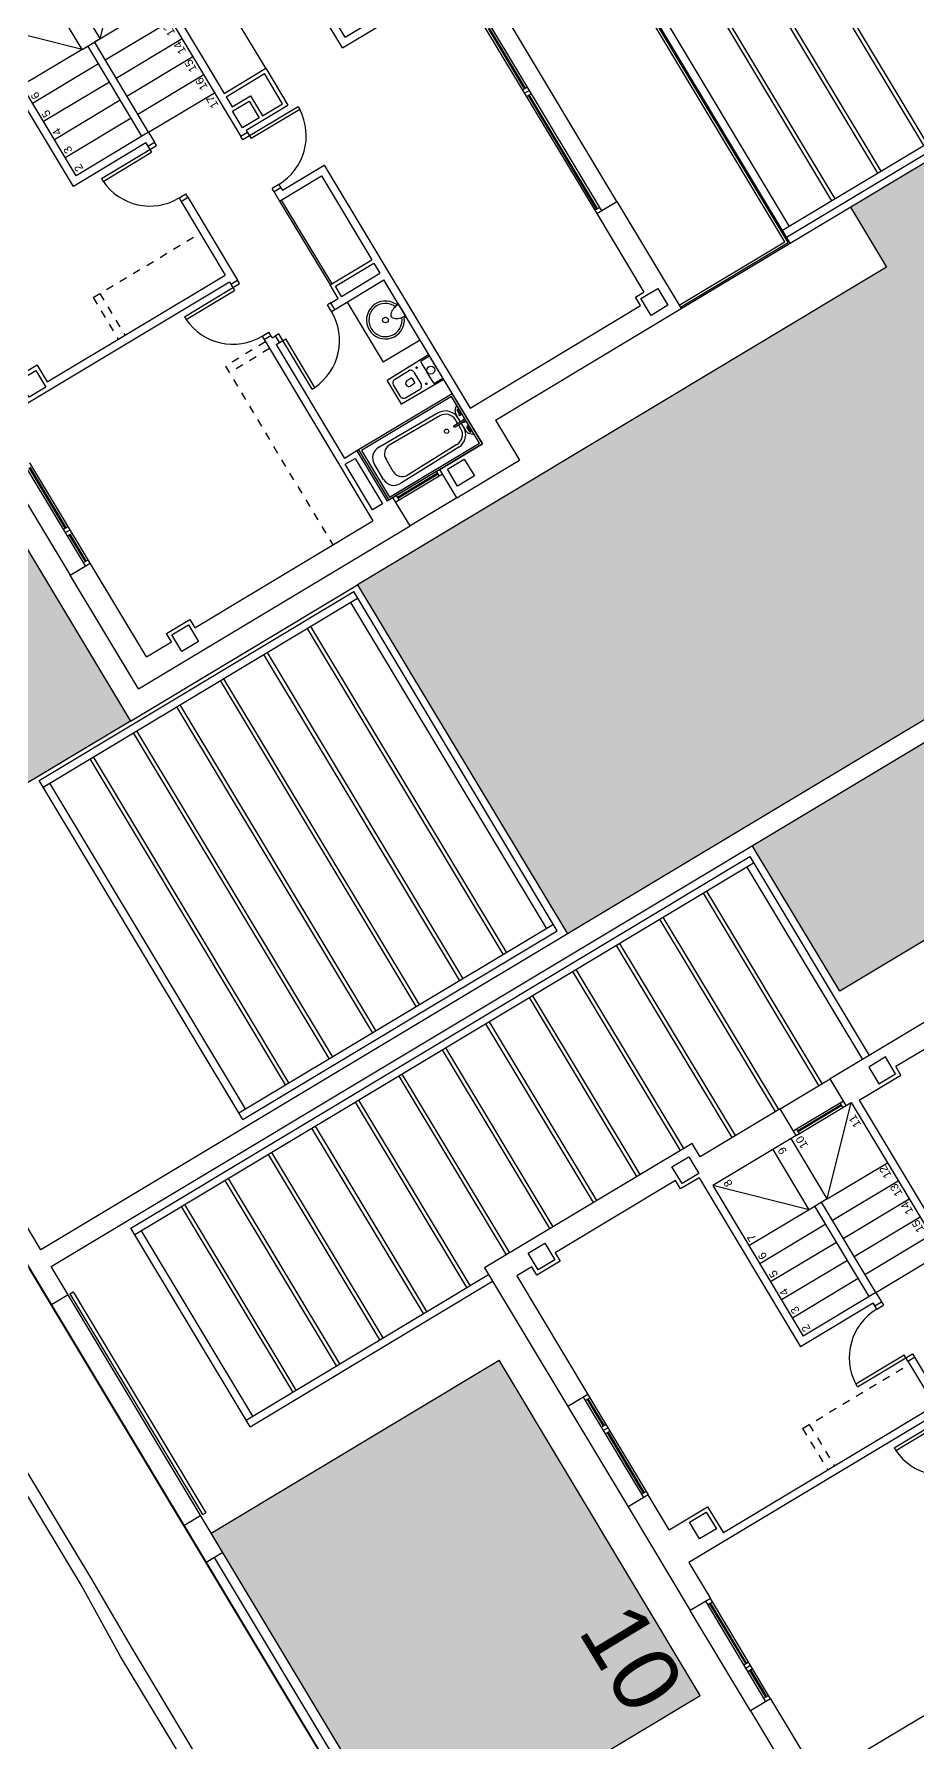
# Model space of a CAD drawing. Header units: millimetres. Extents: x 441061 to 442903, y 4515148 to 4515613.
# Drawn here: x 441777.77 to 441789.09, y 4515547.76 to 4515569.66 of the extents above; entities that cross this region are included whole.
import ezdxf
from ezdxf.enums import TextEntityAlignment as Align

# ---------------------------------------------------------------- set-up
doc = ezdxf.new("R2010")
doc.units = ezdxf.units.MM
doc.linetypes.add('CONTINUA', pattern=[0])
doc.linetypes.add('RAYITAS', pattern=[0.375, 0.25, -0.125])
doc.layers.add('01_cesped', color=7, linetype='Continuous', true_color=0x659a66)
for name, color, linetype in [('01_cotas', 254, 'Continuous'), ('01_mono PRIMERA', 2, 'Continuous'), ('01_piscinas', 254, 'Continuous'), ('01_proyección', 4, 'RAYITAS'), ('01_PÉRGOLAS', 254, 'Continuous')]:
    doc.layers.add(name, color=color, linetype=linetype)
doc.styles.add('Estilo1', font='swissel.ttf')
doc.styles.add('NIEVES2', font='sanss___.ttf')

# ---------------------------------------------------------------- blocks, each defined once
blk = doc.blocks.new('A$C065C7C63')
at = {"layer": '01_mono PRIMERA', "color": 254}
for p, q in [((1.407, 13.1, 0), (1.407, 9.042, 0)), ((1.407, 13.1, 0), (3.107, 13.1, 0)), ((3.107, 13.1, 0), (3.107, 12.8, 0)), ((4.607, 13.1, 0), (3.107, 13.1, 0)), ((1.707, 12.8, 0), (1.707, 12.425, 0)), ((1.707, 12.8, 0), (3.107, 12.8, 0)), ((3.107, 12.87, 0), (4.607, 12.87, 0)), ((3.107, 12.8, 0), (4.607, 12.8, 0)), ((3.157, 12.87, 0), (3.157, 12.8, 0)), ((3.157, 12.842, 0), (3.557, 12.842, 0)), ((3.157, 12.828, 0), (3.557, 12.828, 0)), ((3.557, 12.87, 0), (3.557, 12.8, 0)), ((3.607, 12.87, 0), (3.607, 12.8, 0)), ((3.657, 12.87, 0), (3.657, 12.8, 0)), ((3.657, 12.842, 0), (4.557, 12.842, 0)), ((3.657, 12.828, 0), (4.557, 12.828, 0)), ((5.282, 12.8, 0), (5.282, 9.415, 0)), ((5.632, 12.075, 0), (5.632, 12.8, 0)), ((1.707, 12.075, 0), (1.707, 9.415, 0)), ((5.382, 12.075, 0), (5.382, 9.415, 0)), ((7.357, 10.5, 0), (9.732, 10.5, 0)), ((7.357, 9.415, 0), (7.357, 10.5, 0)), ((7.457, 10.4, 0), (9.707, 10.4, 0)), ((7.457, 9.315, 0), (7.457, 10.4, 0)), ((7.727, 9.415, 0), (7.727, 10.4, 0)), ((7.997, 9.415, 0), (7.997, 10.4, 0)), ((8.267, 9.415, 0), (8.267, 10.4, 0)), ((8.537, 9.415, 0), (8.537, 10.4, 0)), ((8.807, 9.5, 0), (8.807, 10.4, 0)), ((8.807, 9.5, 0), (9.707, 10.4, 0)), ((5.194, 10.139, 0), (5.153, 10.139, 0)), ((5.153, 10.139, 0), (5.153, 9.415, 0)), ((5.194, 10.139, 0), (5.194, 9.315, 0)), ((7.259, 10.139, 0), (7.217, 10.139, 0)), ((7.217, 10.139, 0), (7.217, 9.415, 0)), ((7.259, 10.139, 0), (7.259, 9.315, 0)), ((8.807, 9.5, 0), (8.807, 8.33, 0)), ((8.807, 9.5, 0), (9.707, 9.5, 0)), ((4.419, 9.415, 0), (1.707, 9.415, 0)), ((4.282, 9.315, 0), (2.582, 9.315, 0)), ((2.582, 9.13, 0), (2.582, 9.315, 0)), ((3.558, 9.215, 0), (3.558, 9.173, 0)), ((3.558, 9.215, 0), (4.382, 9.215, 0)), ((4.282, 9.315, 0), (4.282, 9.265, 0)), ((4.282, 9.265, 0), (4.382, 9.265, 0)), ((4.282, 9.265, 0), (4.282, 9.173, 0)), ((4.419, 9.315, 0), (4.382, 9.315, 0)), ((4.382, 9.315, 0), (4.382, 9.265, 0)), ((4.382, 9.215, 0), (4.382, 9.265, 0)), ((4.419, 9.415, 0), (4.419, 9.315, 0)), ((4.469, 9.415, 0), (4.419, 9.415, 0)), ((4.419, 9.315, 0), (4.469, 9.315, 0)), ((4.469, 9.415, 0), (4.469, 9.315, 0)), ((5.244, 9.415, 0), (5.153, 9.415, 0)), ((5.194, 9.315, 0), (5.244, 9.315, 0)), ((5.282, 9.415, 0), (5.244, 9.415, 0)), ((5.244, 9.415, 0), (5.244, 9.315, 0)), ((6.484, 9.315, 0), (5.244, 9.315, 0)), ((6.484, 9.415, 0), (5.382, 9.415, 0)), ((6.484, 9.415, 0), (6.484, 9.315, 0)), ((6.534, 9.415, 0), (6.484, 9.415, 0)), ((6.484, 9.315, 0), (6.534, 9.315, 0)), ((6.534, 9.415, 0), (6.534, 9.315, 0)), ((7.309, 9.415, 0), (7.217, 9.415, 0)), ((7.259, 9.315, 0), (7.309, 9.315, 0)), ((7.357, 9.415, 0), (7.309, 9.415, 0)), ((7.309, 9.415, 0), (7.309, 9.315, 0)), ((7.457, 9.315, 0), (7.309, 9.315, 0)), ((7.457, 9.415, 0), (8.807, 9.415, 0)), ((7.457, 9.315, 0), (7.457, 8.33, 0)), ((7.457, 9.315, 0), (8.807, 9.315, 0)), ((7.727, 9.315, 0), (7.727, 8.33, 0)), ((7.997, 9.315, 0), (7.997, 8.33, 0)), ((8.267, 9.315, 0), (8.267, 8.33, 0)), ((8.537, 9.315, 0), (8.537, 8.33, 0)), ((8.807, 9.315, 0), (8.807, 9.23, 0)), ((8.807, 9.23, 0), (9.707, 9.23, 0)), ((8.807, 9.23, 0), (9.707, 8.33, 0)), ((1.407, 8.342, 0), (1.407, 9.042, 0)), ((1.407, 9.042, 0), (1.832, 9.042, 0)), ((1.762, 8.342, 0), (1.762, 9.042, 0)), ((1.832, 8.992, 0), (1.762, 8.992, 0)), ((1.79, 8.392, 0), (1.79, 8.992, 0)), ((1.804, 8.392, 0), (1.804, 8.992, 0)), ((2.582, 9.13, 0), (1.832, 9.13, 0)), ((1.832, 9.042, 0), (1.832, 9.13, 0)), ((1.832, 7.705, 0), (1.832, 9.105, 0)), ((2.582, 9.105, 0), (1.832, 9.105, 0)), ((1.832, 8.342, 0), (1.832, 9.042, 0)), ((2.556, 9.079, 0), (1.858, 9.079, 0)), ((1.858, 9.079, 0), (1.858, 7.731, 0)), ((2.093, 9.025, 0), (2.322, 9.025, 0)), ((2.556, 7.731, 0), (2.556, 9.079, 0)), ((2.582, 9.105, 0), (2.582, 9.13, 0)), ((2.582, 7.705, 0), (2.582, 9.105, 0)), ((3.558, 9.173, 0), (4.282, 9.173, 0)), ((1.952, 7.987, 0), (1.937, 8.867, 0)), ((2.117, 8.865, 0), (2.298, 8.865, 0)), ((2.463, 7.987, 0), (2.477, 8.867, 0)), ((1.993, 7.988, 0), (1.981, 8.739, 0)), ((2.421, 7.988, 0), (2.433, 8.739, 0)), ((1.407, 8.342, 0), (1.407, 7.405, 0)), ((1.407, 8.342, 0), (1.832, 8.342, 0)), ((1.832, 8.392, 0), (1.762, 8.392, 0)), ((1.832, 8.342, 0), (1.832, 7.705, 0)), ((4.282, 8.49, 0), (4.282, 8.44, 0)), ((4.282, 8.49, 0), (4.382, 8.49, 0)), ((4.282, 8.455, 0), (4.282, 7.705, 0)), ((4.282, 8.44, 0), (4.382, 8.44, 0)), ((4.382, 8.44, 0), (4.382, 8.49, 0)), ((4.382, 8.455, 0), (4.382, 8.33, 0)), ((4.382, 8.33, 0), (4.582, 8.33, 0)), ((5.837, 8.33, 0), (4.582, 8.33, 0)), ((4.582, 8.33, 0), (4.582, 7.705, 0)), ((5.976, 8.33, 0), (5.837, 8.33, 0)), ((5.837, 8.33, 0), (5.837, 7.705, 0)), ((5.976, 8.23, 0), (5.976, 8.33, 0)), ((5.976, 8.33, 0), (6.026, 8.33, 0)), ((6.026, 8.23, 0), (6.026, 8.33, 0)), ((6.751, 7.506, 0), (6.751, 8.33, 0)), ((6.751, 8.33, 0), (6.801, 8.33, 0)), ((9.707, 8.33, 0), (6.801, 8.33, 0)), ((6.801, 8.23, 0), (6.801, 8.33, 0)), ((2.846, 8.246, 0), (2.843, 8.036, 0)), ((3.069, 8.295, 0), (2.896, 8.295, 0)), ((2.942, 8.055, 0), (2.942, 8.115, 0)), ((3.022, 8.055, 0), (3.022, 8.115, 0)), ((3.119, 8.246, 0), (3.122, 8.036, 0)), ((4.282, 8.255, 0), (3.382, 8.255, 0)), ((3.382, 7.705, 0), (3.382, 8.255, 0)), ((4.382, 8.28, 0), (4.382, 7.705, 0)), ((4.382, 8.28, 0), (4.532, 8.28, 0)), ((4.532, 8.28, 0), (4.532, 7.705, 0)), ((5.837, 8.305, 0), (4.582, 8.305, 0)), ((5.976, 8.23, 0), (5.937, 8.23, 0)), ((5.937, 8.23, 0), (5.937, 7.605, 0)), ((6.026, 8.23, 0), (5.976, 8.23, 0)), ((6.801, 8.23, 0), (6.71, 8.23, 0)), ((6.71, 7.506, 0), (6.71, 8.23, 0)), ((6.837, 8.23, 0), (6.801, 8.23, 0)), ((6.837, 8.23, 0), (6.837, 7.605, 0)), ((7.337, 8.23, 0), (7.187, 8.23, 0)), ((7.187, 8.23, 0), (7.187, 7.955, 0)), ((7.337, 8.23, 0), (7.337, 7.655, 0)), ((9.732, 8.23, 0), (7.387, 8.23, 0)), ((7.387, 8.23, 0), (7.387, 7.605, 0)), ((2.194, 7.755, 0), (2.194, 7.893, 0)), ((2.22, 7.893, 0), (2.22, 7.755, 0)), ((3.072, 7.985, 0), (2.893, 7.985, 0)), ((3.012, 8.045, 0), (2.952, 8.045, 0)), ((7.187, 7.955, 0), (6.887, 7.955, 0)), ((6.887, 7.955, 0), (6.887, 7.655, 0)), ((1.832, 7.705, 0), (4.282, 7.705, 0)), ((2.582, 7.705, 0), (1.832, 7.705, 0)), ((1.858, 7.731, 0), (2.556, 7.731, 0)), ((2.041, 7.785, 0), (2.001, 7.746, 0)), ((2.041, 7.763, 0), (2.107, 7.763, 0)), ((2.041, 7.763, 0), (2.041, 7.748, 0)), ((2.041, 7.748, 0), (2.107, 7.748, 0)), ((2.141, 7.8, 0), (2.076, 7.8, 0)), ((2.141, 7.842, 0), (2.194, 7.842, 0)), ((2.141, 7.8, 0), (2.194, 7.8, 0)), ((2.22, 7.842, 0), (2.273, 7.842, 0)), ((2.22, 7.8, 0), (2.273, 7.8, 0)), ((2.273, 7.8, 0), (2.339, 7.8, 0)), ((2.373, 7.763, 0), (2.307, 7.763, 0)), ((2.307, 7.748, 0), (2.373, 7.748, 0)), ((2.373, 7.748, 0), (2.373, 7.763, 0)), ((2.374, 7.785, 0), (2.414, 7.746, 0)), ((2.816, 7.832, 0), (2.814, 7.705, 0)), ((3.148, 7.832, 0), (3.15, 7.705, 0)), ((3.736, 7.707, 0), (3.736, 7.722, 0)), ((3.926, 7.705, 0), (3.738, 7.705, 0)), ((3.817, 7.862, 0), (3.847, 7.862, 0)), ((3.929, 7.707, 0), (3.928, 7.722, 0)), ((4.532, 7.705, 0), (4.382, 7.705, 0)), ((5.837, 7.705, 0), (4.582, 7.705, 0)), ((2.307, 7.605, 0), (2.307, 5.055, 0)), ((5.937, 7.605, 0), (2.307, 7.605, 0)), ((6.751, 7.506, 0), (6.71, 7.506, 0)), ((7.387, 7.605, 0), (6.837, 7.605, 0)), ((6.887, 7.655, 0), (7.337, 7.655, 0)), ((7.387, 7.605, 0), (9.107, 7.605, 0)), ((2.007, 7.405, 0), (1.407, 7.405, 0)), ((2.007, 7.405, 0), (2.007, 4.63, 0)), ((7.107, 6.63, 0), (7.832, 6.63, 0)), ((7.207, 6.53, 0), (7.207, 4.93, 0)), ((7.207, 6.53, 0), (7.832, 6.53, 0)), ((3.607, 4.93, 0), (2.432, 4.93, 0)), ((3.607, 4.93, 0), (3.607, 4.63, 0)), ((6.407, 4.93, 0), (3.607, 4.93, 0)), ((6.407, 4.86, 0), (3.607, 4.86, 0)), ((3.657, 4.93, 0), (3.657, 4.86, 0)), ((3.657, 4.902, 0), (5.357, 4.902, 0)), ((3.657, 4.888, 0), (5.357, 4.888, 0)), ((5.357, 4.93, 0), (5.357, 4.86, 0)), ((5.407, 4.93, 0), (5.407, 4.86, 0)), ((5.457, 4.93, 0), (5.457, 4.86, 0)), ((6.357, 4.902, 0), (5.457, 4.902, 0)), ((6.357, 4.888, 0), (5.457, 4.888, 0)), ((3.607, 4.63, 0), (2.007, 4.63, 0)), ((2.007, 4.63, 0), (2.007, 3, 0)), ((2.027, 4.63, 0), (2.027, 3.02, 0)), ((2.057, 4.63, 0), (2.057, 3.05, 0)), ((3.607, 4.63, 0), (6.407, 4.63, 0)), ((2.007, 3, 0), (7.507, 3, 0)), ((2.007, 3, 0), (2.007, 0, 0)), ((2.027, 3.02, 0), (7.507, 3.02, 0)), ((2.057, 3.05, 0), (7.507, 3.05, 0)), ((2.097, 3, 0), (2.097, 0.1, 0)), ((2.197, 0.1, 0), (2.197, 3, 0)), ((5.872, 2.9), (2.197, 2.9, 0)), ((2.197, 2.263, 0), (5.872, 2.263)), ((2.197, 2.213, 0), (5.872, 2.213)), ((2.197, 1.575, 0), (5.872, 1.575)), ((2.197, 1.525, 0), (5.872, 1.525)), ((2.197, 0.888, 0), (5.872, 0.888)), ((2.197, 0.838, 0), (5.872, 0.838))]:
    blk.add_line(p, q, dxfattribs=at)
for points in [[(1.782, 12.125), (1.532, 12.125), (1.532, 12.375), (1.782, 12.375), (1.782, 12.125)], [(5.582, 12.125), (5.332, 12.125), (5.332, 12.375), (5.582, 12.375), (5.582, 12.125)], [(1.782, 8.005), (1.532, 8.005), (1.532, 8.255), (1.782, 8.255), (1.782, 8.005)], [(7.137, 8.005), (6.887, 8.005), (6.887, 8.255), (7.137, 8.255), (7.137, 8.005)], [(2.382, 4.755), (2.132, 4.755), (2.132, 5.005), (2.382, 5.005), (2.382, 4.755)]]:
    blk.add_lwpolyline(points, close=True, dxfattribs=at)
for points in [[(1.707, 12.425), (1.832, 12.425), (1.832, 12.075)], [(1.832, 12.075), (1.707, 12.075)], [(5.632, 12.075), (5.382, 12.075)], [(7.107, 6.63), (7.107, 5.055), (6.837, 5.055), (6.837, 4.93)], [(2.307, 5.055), (2.432, 5.055), (2.432, 4.93)]]:
    blk.add_lwpolyline(points, dxfattribs=at)
at = {"layer": '01_mono PRIMERA', "color": 254, "elevation": 0}
blk.add_lwpolyline([(1.832, 9.345), (2.512, 9.345), (2.512, 9.2), (1.832, 9.2)], close=True, dxfattribs=at)
at = {"layer": '01_mono PRIMERA', "color": 254, "elevation": 0, "flags": 128}
blk.add_lwpolyline([(3.163, 7.705, 0.414214), (3.167, 7.709), (3.167, 7.71), (3.157, 8.331, 0.436396), (3.153, 8.335), (2.811, 8.335, 0.436396), (2.807, 8.331), (2.797, 7.71), (2.797, 7.709, 0.414214), (2.801, 7.705)], format="xyb", close=True, dxfattribs=at)
at = {"layer": '01_mono PRIMERA', "color": 254}
for centre, radius in [((2.207, 8.015, 0), 0.0275), ((2.862, 7.925, 0), 0.01), ((3.102, 7.925, 0), 0.01), ((3.832, 7.953, 0), 0.036), ((2.982, 7.785, 0), 0.051)]:
    blk.add_circle(centre, radius, dxfattribs=at)
for centre, radius, start, end in [((5.194, 9.415, 0), 0.725, 93.2758, 180), ((7.259, 9.415, 0), 0.725, 93.2758, 180), ((2.091, 8.871, 0), 0.154, 89.317, 181.6763), ((2.324, 8.871, 0), 0.154, 358.3237, 90.683), ((4.282, 9.215, 0), 0.725, 183.2758, 270), ((2.114, 8.733, 0), 0.132, 88.598, 177.0747), ((2.301, 8.733, 0), 0.132, 2.9253, 91.402), ((2.896, 8.245, 0), 0.05, 90, 179.076), ((2.982, 8.115, 0), 0.04, 0, 180), ((3.069, 8.245, 0), 0.05, 0.924, 90), ((3.832, 7.953, 0), 0.243, 294.8749, 245.1251), ((3.832, 7.953, 0), 0.213, 292.0656, 248.0564), ((6.751, 8.23, 0), 0.725, 180, 266.7242), ((2.141, 7.99, 0), 0.19, 180.9132, 270), ((2.141, 7.99, 0), 0.148, 180.8545, 270), ((2.273, 7.99, 0), 0.148, 270, 359.079), ((2.273, 7.99, 0), 0.19, 270, 359.0249), ((2.893, 8.035, 0), 0.05, 179.076, 270), ((2.952, 8.055, 0), 0.01, 180, 270), ((3.012, 8.055, 0), 0.01, 270, 0), ((3.072, 8.035, 0), 0.05, 270, 0.924), ((1.965, 7.781, 0), 0.05, 270, 314.9968), ((2.076, 7.75, 0), 0.05, 90, 135), ((2.107, 7.755, 0), 0.017, 206.179, 153.821), ((2.107, 7.755, 0), 0.0075, 270, 90), ((2.207, 7.755, 0), 0.019, 133.1736, 46.8264), ((2.207, 7.755, 0), 0.013, 180, 0), ((2.307, 7.755, 0), 0.017, 26.179, 333.821), ((2.307, 7.755, 0), 0.0075, 90, 270), ((2.339, 7.75, 0), 0.05, 45.1537, 90), ((2.449, 7.781, 0), 0.05, 224.9908, 270), ((2.823, 7.832, 0), 0.007, 93.0641, 179.076), ((2.982, 4.861, 0), 2.982, 86.9359, 93.0641), ((3.141, 7.832, 0), 0.007, 0.924, 86.9359), ((3.723, 7.721, 0), 0.0128, 3.786, 59.4709), ((3.738, 7.708, 0), 0.0027, 186.6841, 270), ((4.028, 7.708, 0), 0.279, 163.1835, 180.617), ((3.898, 7.747, 0), 0.143, 134.3044, 163.1835), ((3.832, 7.814, 0), 0.0498, 107.9532, 134.3044), ((3.832, 7.814, 0), 0.0498, 45.6956, 72.5904), ((3.767, 7.747, 0), 0.143, 16.8165, 45.6956), ((3.637, 7.708, 0), 0.279, 359.383, 16.8165), ((3.926, 7.708, 0), 0.0027, 270, 353.3159), ((3.941, 7.721, 0), 0.0128, 120.5291, 176.214)]:
    blk.add_arc(centre, radius, start, end, dxfattribs=at)
at = {"layer": '01_mono PRIMERA', "color": 254, "extrusion": (0, 0, -1)}
blk.add_ellipse((2.207, 7.893, 0), major_axis=(-0.013, 0), ratio=0.955769, start_param=0, end_param=3.141593, dxfattribs=at)
at = {"layer": '01_proyección', "color": 120, "ltscale": 0.25}
for p, q in [((6.007, 11.015, 0), (5.382, 11.015, 0)), ((6.007, 11.015, 0), (6.007, 9.415, 0)), ((6.007, 10.915, 0), (5.382, 10.915, 0)), ((4.382, 10.015, 0), (1.707, 10.015, 0)), ((4.282, 9.415, 0), (4.282, 10.015, 0)), ((4.382, 9.415, 0), (4.382, 10.015, 0))]:
    blk.add_line(p, q, dxfattribs=at)
at = {"layer": '01_mono PRIMERA', "color": 254, "style": 'NIEVES2'}
for s, height, p in [('2', 0.103, (7.526, 10.268, 0)), ('3', 0.103, (7.796, 10.268, 0)), ('4', 0.103, (8.066, 10.268, 0)), ('5', 0.103, (8.336, 10.268, 0)), ('6', 0.103, (8.606, 10.268, 0)), ('17', 0.1026, (7.37, 8.365, 0)), ('16', 0.1026, (7.64, 8.365, 0)), ('15', 0.1026, (7.91, 8.365, 0)), ('14', 0.1026, (8.18, 8.365, 0)), ('13', 0.1026, (8.45, 8.365, 0))]:
    blk.add_text(s, height=height, dxfattribs=at).set_placement(p, align=Align.CENTER)
blk = doc.blocks.new('A$C11D349B9')
at = {"layer": '01_mono PRIMERA', "color": 254}
for p, q in [((2.933, 13.7, 0), (1.433, 13.7, 0)), ((2.933, 13.4, 0), (2.933, 13.7, 0)), ((2.933, 13.7, 0), (4.433, 13.7, 0)), ((5.983, 13.7, 0), (4.433, 13.7, 0)), ((4.433, 13.4, 0), (4.433, 13.7, 0)), ((5.983, 13.4, 0), (5.983, 13.7, 0)), ((7.483, 13.7, 0), (5.983, 13.7, 0)), ((9.553, 13.7, 0), (7.483, 13.7, 0)), ((7.483, 13.4, 0), (7.483, 13.7, 0)), ((9.553, 10.6), (9.553, 13.7)), ((2.933, 13.4, 0), (1.733, 13.4, 0)), ((2.933, 13.47, 0), (4.433, 13.47, 0)), ((2.933, 13.4, 0), (4.433, 13.4, 0)), ((2.983, 13.47, 0), (2.983, 13.4, 0)), ((2.983, 13.442, 0), (3.383, 13.442, 0)), ((2.983, 13.428, 0), (3.383, 13.428, 0)), ((3.383, 13.47, 0), (3.383, 13.4, 0)), ((3.433, 13.47, 0), (3.433, 13.4, 0)), ((3.483, 13.47, 0), (3.483, 13.4, 0)), ((3.483, 13.442, 0), (4.383, 13.442, 0)), ((3.483, 13.428, 0), (4.383, 13.428, 0)), ((4.383, 13.47, 0), (4.383, 13.4, 0)), ((4.968, 13.4, 0), (4.433, 13.4, 0)), ((4.968, 9.665), (4.968, 13.4)), ((5.458, 13.4, 0), (5.983, 13.4, 0)), ((7.483, 13.47, 0), (5.983, 13.47, 0)), ((7.483, 13.4, 0), (5.983, 13.4, 0)), ((6.033, 13.47, 0), (6.033, 13.4, 0)), ((6.933, 13.442, 0), (6.033, 13.442, 0)), ((6.933, 13.428, 0), (6.033, 13.428, 0)), ((6.933, 13.47, 0), (6.933, 13.4, 0)), ((6.983, 13.47, 0), (6.983, 13.4, 0)), ((7.033, 13.47, 0), (7.033, 13.4, 0)), ((7.433, 13.442, 0), (7.033, 13.442, 0)), ((7.433, 13.428, 0), (7.033, 13.428, 0)), ((7.433, 13.47, 0), (7.433, 13.4, 0)), ((9.253, 13.4, 0), (7.483, 13.4, 0)), ((9.253, 13.175), (9.253, 13.4)), ((1.733, 9.665), (1.733, 12.825)), ((5.068, 9.665), (5.068, 12.825)), ((9.253, 11.025), (9.253, 12.825)), ((9.128, 10.75), (6.603, 10.75)), ((6.603, 9.665), (6.603, 10.75)), ((8.953, 10.65), (6.703, 10.65)), ((6.703, 9.565), (6.703, 10.65)), ((6.973, 9.665), (6.973, 10.65)), ((7.243, 9.665), (7.243, 10.65)), ((7.513, 9.665), (7.513, 10.65)), ((7.783, 9.665), (7.783, 10.65)), ((8.053, 9.75), (8.053, 10.65)), ((8.053, 9.75), (8.953, 10.65)), ((8.953, 9.405), (8.953, 10.65)), ((9.353, 9.405), (9.353, 10.6)), ((9.353, 10.6, 0), (9.553, 10.6, 0)), ((4.877, 10.388), (4.835, 10.388)), ((4.835, 10.388), (4.835, 9.665)), ((4.877, 10.388), (4.877, 9.565)), ((5.789, 10.388), (5.831, 10.388)), ((5.789, 10.388), (5.789, 9.565)), ((5.831, 10.388), (5.831, 9.665)), ((5.739, 9.665), (5.068, 9.665)), ((5.739, 9.665), (5.831, 9.665)), ((5.739, 9.665), (5.739, 9.565)), ((6.514, 9.665), (6.564, 9.665)), ((6.514, 9.665), (6.514, 9.565)), ((6.603, 9.665), (6.564, 9.665)), ((6.564, 9.665), (6.603, 9.665)), ((6.564, 9.665), (6.564, 9.565)), ((6.703, 9.665), (8.053, 9.665)), ((8.053, 9.75), (8.953, 9.75)), ((8.053, 9.48), (8.053, 9.75)), ((5.739, 9.565), (4.927, 9.565)), ((5.789, 9.565), (5.739, 9.565)), ((6.564, 9.565), (6.514, 9.565)), ((6.703, 9.565), (6.564, 9.565)), ((6.703, 9.565), (6.703, 8.58)), ((6.703, 9.565), (8.053, 9.565)), ((6.973, 9.565), (6.973, 8.58)), ((7.243, 9.565), (7.243, 8.58)), ((7.513, 9.565), (7.513, 8.58)), ((7.783, 9.565), (7.783, 8.58)), ((8.053, 9.48), (8.953, 9.48)), ((8.053, 9.48), (8.053, 8.58)), ((8.053, 9.48), (8.953, 8.58)), ((8.953, 9.405), (8.953, 8.655)), ((8.953, 9.405), (9.353, 9.405)), ((8.953, 9.355), (9.023, 9.355)), ((8.981, 8.705), (8.981, 9.355)), ((8.995, 8.705), (8.995, 9.355)), ((9.023, 9.405), (9.023, 8.655)), ((9.353, 9.405), (9.353, 8.655)), ((8.953, 8.58), (6.244, 8.58)), ((8.953, 8.705), (9.023, 8.705)), ((8.953, 8.655), (9.353, 8.655)), ((8.953, 8.655), (8.953, 8.58)), ((9.353, 3), (9.353, 8.655)), ((8.928, 8.48), (6.833, 8.48)), ((8.928, 7.855, 0), (9.053, 7.855, 0)), ((9.053, 6.63), (9.053, 7.855))]:
    blk.add_line(p, q, dxfattribs=at)
for points in [[(5.458, 13.4), (5.458, 12.825)], [(9.253, 12.825), (9.128, 12.825), (9.128, 13.175)], [(9.128, 13.175), (9.253, 13.175)], [(5.458, 12.825), (5.068, 12.825)], [(9.128, 10.75), (9.128, 11.025)], [(9.128, 11.025), (9.253, 11.025)], [(8.928, 8.48), (8.928, 7.855)]]:
    blk.add_lwpolyline(points, dxfattribs=at)
for points in [[(5.408, 12.875), (5.158, 12.875), (5.158, 13.125), (5.408, 13.125), (5.408, 12.875)], [(9.178, 13.125), (9.428, 13.125), (9.428, 12.875), (9.178, 12.875), (9.178, 13.125)], [(9.178, 10.975), (9.428, 10.975), (9.428, 10.725), (9.178, 10.725), (9.178, 10.975)], [(8.978, 7.905), (9.228, 7.905), (9.228, 8.155), (8.978, 8.155), (8.978, 7.905)]]:
    blk.add_lwpolyline(points, close=True, dxfattribs=at)
for centre, start, end in [((4.877, 9.665), 93.2758, 180), ((5.789, 9.665), 0, 86.7242)]:
    blk.add_arc(centre, 0.725, start, end, dxfattribs=at)
at = {"layer": '01_proyección', "color": 120, "ltscale": 0.25}
for p, q in [((5.693, 11.265, 0), (5.068, 11.265, 0)), ((5.693, 11.265, 0), (5.693, 9.665, 0)), ((5.693, 11.165, 0), (5.068, 11.165, 0))]:
    blk.add_line(p, q, dxfattribs=at)
at = {"layer": '01_mono PRIMERA', "color": 254, "style": 'NIEVES2'}
for s, height, p in [('2', 0.103, (6.772, 10.517)), ('3', 0.103, (7.042, 10.517)), ('4', 0.103, (7.312, 10.517)), ('5', 0.103, (7.582, 10.517)), ('6', 0.103, (7.852, 10.517)), ('7', 0.103, (8.122, 10.517)), ('8', 0.103, (8.878, 10.416)), ('9', 0.103, (8.878, 9.606)), ('10', 0.1026, (8.843, 9.336)), ('15', 0.1026, (7.155, 8.615)), ('14', 0.1026, (7.425, 8.615)), ('13', 0.1026, (7.695, 8.615)), ('12', 0.1026, (7.965, 8.615)), ('11', 0.1026, (8.724, 8.615))]:
    blk.add_text(s, height=height, dxfattribs=at).set_placement(p, align=Align.CENTER)
blk = doc.blocks.new('A$C64F65949')
at = {"layer": '01_cotas'}
for p, q in [((0, 4.346), (4.03, 6.766)), ((0.052, 4.261), (4.081, 6.68)), ((6.502, 2.454), (3.995, 6.628)), ((6.639, 2.419), (4.03, 6.766)), ((5.945, 2.119), (3.438, 6.294)), ((5.987, 2.145), (3.481, 6.32)), ((5.387, 1.784), (2.881, 5.959)), ((5.43, 1.81), (2.924, 5.985)), ((4.83, 1.45), (2.323, 5.625)), ((4.873, 1.476), (2.366, 5.65)), ((4.273, 1.115), (1.766, 5.29)), ((4.316, 1.141), (1.809, 5.316)), ((3.715, 0.781), (1.209, 4.955)), ((3.758, 0.806), (1.252, 4.981)), ((3.158, 0.446), (0.652, 4.621)), ((3.201, 0.472), (0.695, 4.647)), ((2.61, 0), (0, 4.346)), ((2.644, 0.137), (0.137, 4.312)), ((2.558, 0.086), (6.588, 2.505)), ((2.61, 0), (6.639, 2.419))]:
    blk.add_line(p, q, dxfattribs=at)

msp = doc.modelspace()

# ---------------------------------------------------------------- hatches: boundary and pattern name
at = {"layer": '01_cesped', "true_color": 0xc1d7c2}
h = msp.add_hatch(color=9, dxfattribs=at)
h.dxf.hatch_style = 1
h.paths.add_polyline_path([(441786.039, 4515575.172), (441789.376, 4515577.175), (441791.052, 4515574.384), (441792.952, 4515571.219), (441794.207, 4515569.129), (441796.515, 4515565.284), (441792.476, 4515562.859), (441784.601, 4515558.131), (441781.914, 4515562.605), (441788.691, 4515566.674), (441788.227, 4515567.446), (441790.028, 4515568.527)])
h = msp.add_hatch(color=9, dxfattribs=at)
h.dxf.hatch_style = 1
h.paths.add_polyline_path([(441786.969, 4515559.261), (441796.644, 4515565.07), (441800.892, 4515557.995), (441803.739, 4515553.253), (441785.118, 4515541.983), (441783.901, 4515544.011), (441797.922, 4515552.43), (441797.459, 4515553.201), (441799.259, 4515554.282), (441795.389, 4515560.729), (441793.588, 4515559.648), (441793.125, 4515560.42), (441788.091, 4515557.395)])
h = msp.add_hatch(color=9, dxfattribs=at)
h.dxf.hatch_style = 1
h.paths.add_polyline_path([(441772.948, 4515562.296), (441776.764, 4515564.587), (441779.003, 4515560.858), (441775.169, 4515558.556)])
h = msp.add_hatch(color=9, dxfattribs=at)
h.dxf.hatch_style = 1
h.paths.add_polyline_path([(441780.037, 4515550.451), (441783.726, 4515552.666), (441786.305, 4515548.371), (441782.614, 4515546.155)])

# ---------------------------------------------------------------- linework, layer by layer
at = {"layer": '01_piscinas'}
for p, q in [((441788.227, 4515567.446), (441788.691, 4515566.674)), ((441788.691, 4515566.674), (441781.914, 4515562.605)), ((441796.515, 4515565.284), (441777.857, 4515554.082)), ((441777.986, 4515553.867), (441796.644, 4515565.07)), ((441776.764, 4515564.587), (441779.003, 4515560.858)), ((441779.003, 4515560.858), (441781.914, 4515562.605)), ((441781.914, 4515562.605), (441784.601, 4515558.131)), ((441779.003, 4515560.858), (441775.169, 4515558.556)), ((441793.125, 4515560.42, 0), (441788.091, 4515557.395, 0)), ((441788.091, 4515557.395, 0), (441786.969, 4515559.261, 0)), ((441777.857, 4515554.082), (441775.868, 4515557.387)), ((441784.968, 4515541.748), (441777.707, 4515553.846)), ((441785.118, 4515541.983), (441777.986, 4515553.867)), ((441778.204, 4515553.503), (441777.99, 4515553.375)), ((441778.226, 4515553.516), (441778.269, 4515553.542)), ((441778.226, 4515553.516), (441779.925, 4515550.687)), ((441778.269, 4515553.542), (441779.967, 4515550.712)), ((441780.037, 4515550.451, 0), (441783.726, 4515552.666, 0)), ((441786.304, 4515548.37, 0), (441783.725, 4515552.666, 0)), ((441779.903, 4515550.674), (441779.689, 4515550.545)), ((441779.925, 4515550.687), (441779.967, 4515550.712)), ((441780.186, 4515550.202), (441779.972, 4515550.074)), ((441782.353, 4515546.348, 0), (441780.078, 4515550.137)), ((441782.614, 4515546.155, 0), (441786.304, 4515548.37, 0))]:
    msp.add_line(p, q, dxfattribs=at)
for points in [[(441783.505, 4515541.201), (441778.877, 4515548.867), (441778.374, 4515549.779), (441773.707, 4515557.544), (441772.703, 4515559.312), (441769.554, 4515564.526), (441768.18, 4515566.784), (441765.547, 4515571.127), (441765.012, 4515572.017, -0.176696), (441763.511, 4515578.284, -0.199121), (441766.957, 4515583.998, -0.099014), (441769.744, 4515585.302), (441772.759, 4515586.126), (441780.893, 4515588.423), (441787.778, 4515590.407), (441792.652, 4515591.87), (441796.743, 4515593.045), (441807.138, 4515596.044), (441810.827, 4515597.09), (441813.507, 4515597.882), (441823.176, 4515600.747), (441830.277, 4515602.823), (441838.596, 4515605.222, -0.017052), (441849.62, 4515608.229, -0.020922)], [(441857.576, 4515608.135, 0.030707), (441847.107, 4515606.098, -0.006248), (441838.938, 4515603.749), (441830.454, 4515601.268), (441818.097, 4515597.617), (441814.104, 4515596.44), (441808.249, 4515594.775), (441797.105, 4515591.558), (441791.152, 4515589.83), (441787.189, 4515588.692), (441780.948, 4515586.863), (441775.992, 4515585.411), (441770.151, 4515583.788, 0.23097), (441765.695, 4515580.152, 0.210232), (441765.486, 4515574.521, 0.027042), (441766.095, 4515573.198), (441767.483, 4515570.904), (441769.356, 4515567.822), (441770.916, 4515565.185), (441775.654, 4515557.259), (441779.889, 4515550.219), (441784.675, 4515542.238)]]:
    msp.add_lwpolyline(points, format="xyb", dxfattribs=at)
msp.add_lwpolyline([(441766.224, 4515570.355), (441767.804, 4515567.769), (441768.335, 4515566.808), (441769.716, 4515564.626), (441770.213, 4515563.745), (441772.235, 4515560.237), (441772.834, 4515559.438), (441773.818, 4515557.642), (441774.321, 4515556.801), (441778.506, 4515549.858), (441779.011, 4515548.99), (441783.637, 4515541.267)], dxfattribs=at)
at = {"layer": '01_PÉRGOLAS'}
for p, q in [((441779.006, 4515554.359), (441786.937, 4515559.12)), ((441786.986, 4515559.038), (441779.058, 4515554.273)), ((441786.901, 4515558.987, 0), (441788.38, 4515556.522, 0)), ((441786.937, 4515559.121, 0), (441788.466, 4515556.573, 0)), ((441787.824, 4515556.188, 0), (441786.343, 4515558.652, 0)), ((441787.867, 4515556.214, 0), (441786.386, 4515558.678, 0)), ((441787.267, 4515555.853, 0), (441785.786, 4515558.317, 0)), ((441787.31, 4515555.879, 0), (441785.829, 4515558.343, 0)), ((441786.71, 4515555.519, 0), (441785.229, 4515557.982, 0)), ((441786.753, 4515555.544, 0), (441785.272, 4515558.008, 0)), ((441786.092, 4515555.381, 0), (441784.715, 4515557.673, 0)), ((441786.049, 4515555.355, 0), (441784.672, 4515557.647, 0)), ((441785.492, 4515555.021, 0), (441784.115, 4515557.313, 0)), ((441785.535, 4515555.047, 0), (441784.158, 4515557.338, 0)), ((441784.978, 4515554.712, 0), (441783.601, 4515557.003, 0)), ((441784.935, 4515554.686, 0), (441783.558, 4515556.978, 0)), ((441784.378, 4515554.352, 0), (441783.001, 4515556.643, 0)), ((441784.42, 4515554.377, 0), (441783.043, 4515556.669, 0)), ((441783.82, 4515554.017, 0), (441782.444, 4515556.308, 0)), ((441783.863, 4515554.043, 0), (441782.486, 4515556.334, 0)), ((441783.314, 4515553.598, 0), (441781.886, 4515555.973, 0)), ((441783.357, 4515553.624, 0), (441781.929, 4515555.999, 0)), ((441782.757, 4515553.263, 0), (441781.329, 4515555.638, 0)), ((441782.8, 4515553.289, 0), (441781.372, 4515555.664, 0)), ((441782.2, 4515552.928, 0), (441780.772, 4515555.304, 0)), ((441782.242, 4515552.954, 0), (441780.815, 4515555.329, 0)), ((441781.642, 4515552.594, 0), (441780.215, 4515554.969, 0)), ((441781.685, 4515552.619, 0), (441780.258, 4515554.995, 0)), ((441781.085, 4515552.259, 0), (441779.658, 4515554.634, 0)), ((441781.128, 4515552.284, 0), (441779.701, 4515554.66, 0)), ((441780.537, 4515551.812, 0), (441779.006, 4515554.359)), ((441780.571, 4515551.95, 0), (441779.144, 4515554.325, 0)), ((441780.485, 4515551.898, 0), (441783.591, 4515553.763)), ((441780.537, 4515551.812, 0), (441783.643, 4515553.677))]:
    msp.add_line(p, q, dxfattribs=at)

# ---------------------------------------------------------------- block references
at = {"layer": '01_mono PRIMERA', "rotation": 120.9802402369624}
msp.add_blockref('A$C065C7C63', (441791.061, 4515566.806, 0), dxfattribs=at)
at = {"layer": '01_mono PRIMERA', "color": 254, "linetype": 'CONTINUA', "rotation": 120.9802403115236}
msp.add_blockref('A$C11D349B9', (441800.203, 4515552.71, 0), dxfattribs=at)
at = {"layer": '01_PÉRGOLAS'}
msp.add_blockref('A$C64F65949', (441777.833, 4515555.751), dxfattribs=at)

# ---------------------------------------------------------------- texts
at = {"layer": '01_piscinas', "color": 251, "style": 'Estilo1', "text_generation_flag": 6}
msp.add_text('10', height=0.8486, rotation=121.2638, dxfattribs=at).set_placement((441785.068, 4515548.634, 0), align=Align.CENTER)

doc.saveas('drawing.dxf')
